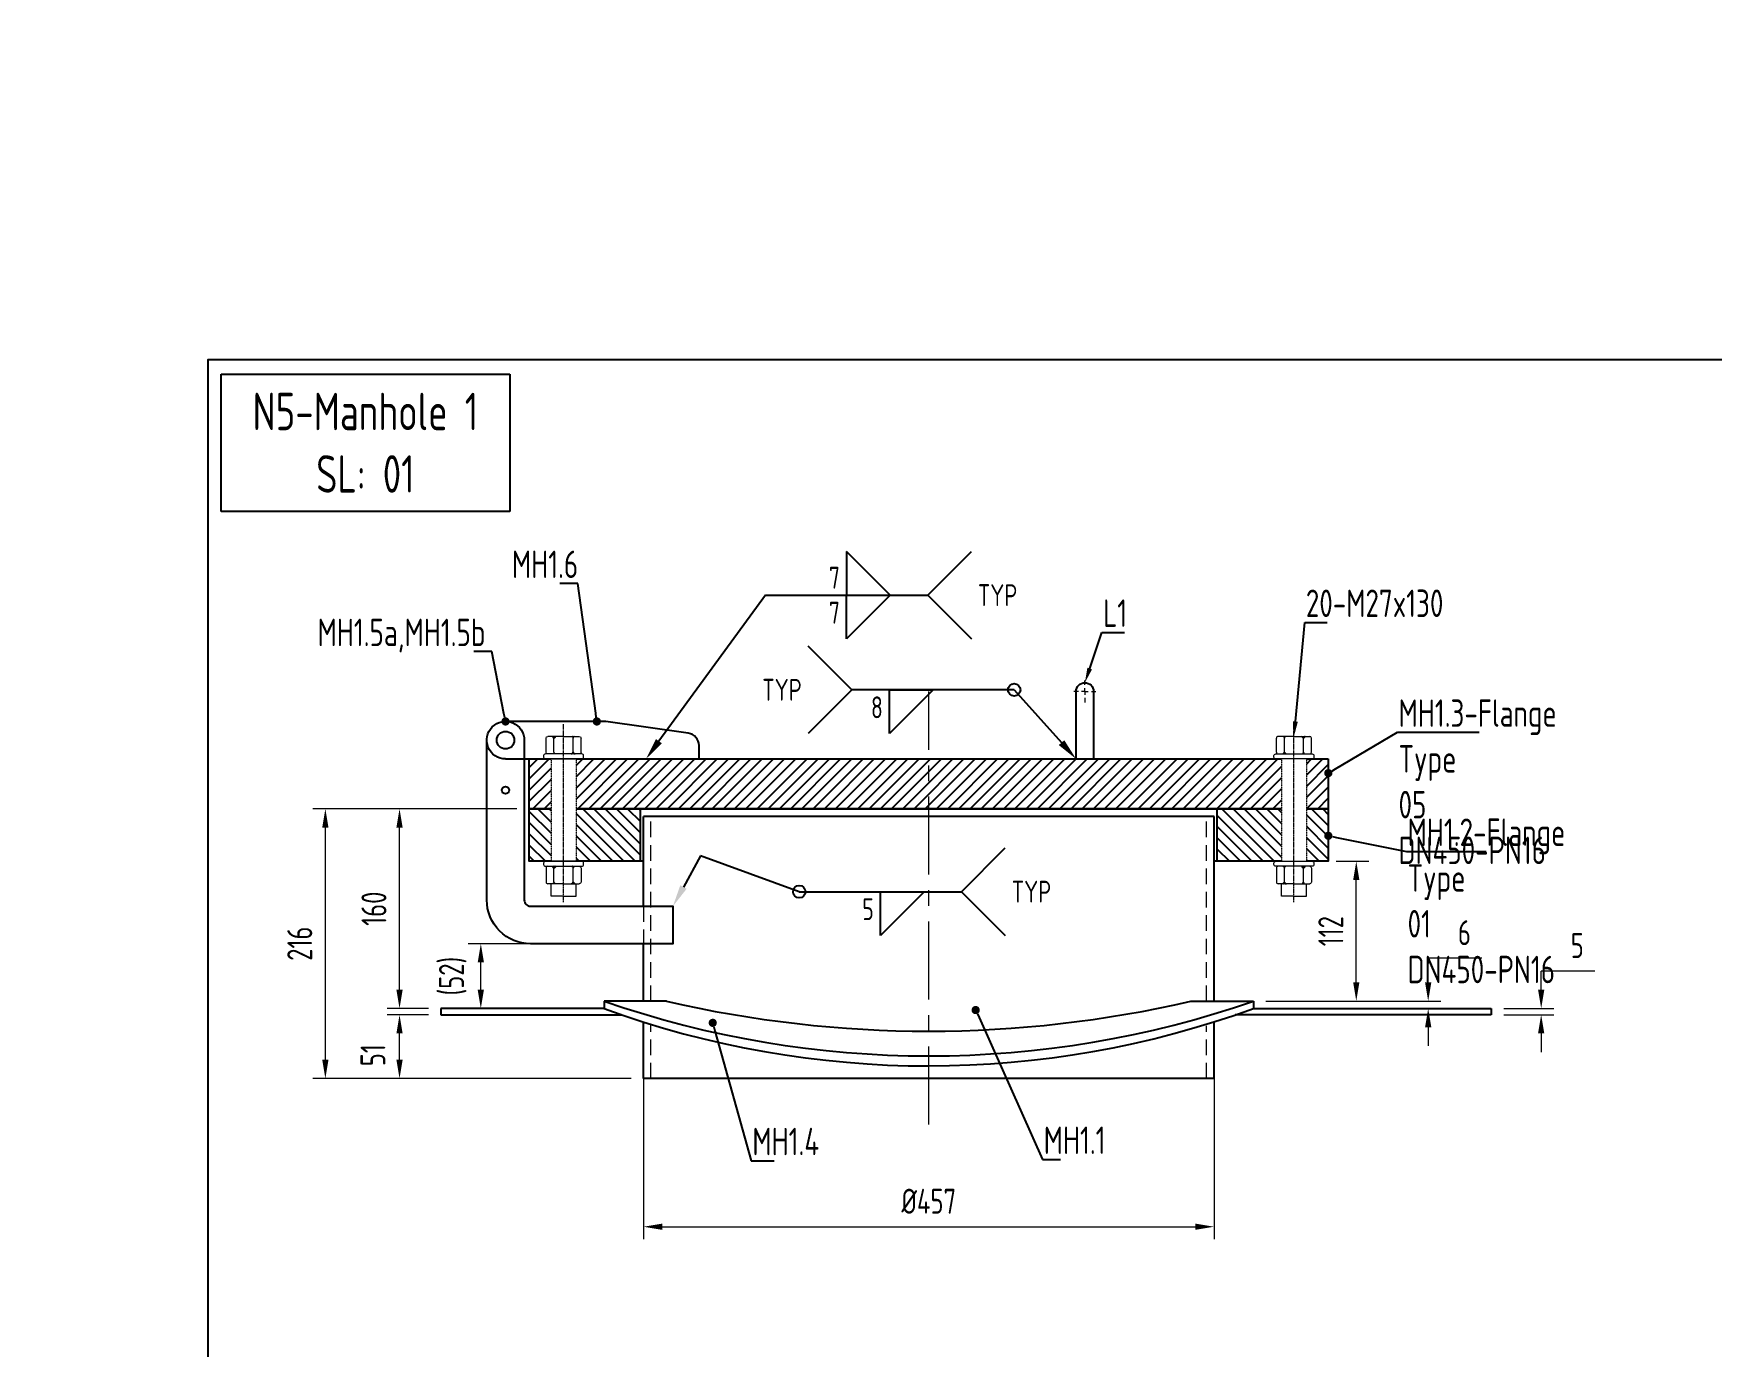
# Model space of a CAD drawing. Header units: millimetres. Extents: x -46397 to 283259, y -8690 to 23983.
# Drawn here: x 173267 to 174611, y -298 to 754 of the extents above; entities that cross this region are included whole.
import ezdxf
from ezdxf import colors
from ezdxf.entities.mleader import LeaderData, LeaderLine
from ezdxf.math import Vec2, Vec3

# ---------------------------------------------------------------- set-up
doc = ezdxf.new("R2010")
doc.units = ezdxf.units.MM
doc.set_wipeout_variables(frame=1)
for name, pattern in [('CENTER', [2, 1.25, -0.25, 0.25, -0.25]), ('CENTER2', [1.125, 0.75, -0.125, 0.125, -0.125]), ('HIDDEN', [0.375, 0.25, -0.125]), ('HIDDEN2', [0.1875, 0.125, -0.0625])]:
    doc.linetypes.add(name, pattern=pattern)
doc.layers.get('Defpoints').update_dxf_attribs({"lineweight": 0})
for name, color, linetype, lineweight in [('12.KICH THUOC', 3, 'Continuous', 9), ('AM_8', 1, 'Continuous', 25), ('BOLTS', 7, 'Continuous', 9), ('Dtext', 255, 'Continuous', 20), ('DUONGCHINH', 7, 'Continuous', 25), ('mDƯỜNG KHUẤT', 251, 'HIDDEN', 5), ('mDƯỜNG TÂM', 8, 'CENTER', 0)]:
    doc.layers.add(name, color=color, linetype=linetype, lineweight=lineweight)
doc.layers.add('DIM', color=8, linetype='Continuous')
doc.styles.add('Chu va so', font='arial.ttf')
doc.styles.add('GHI CHÚ 1', font='isocp_IV25.ttf', dxfattribs={"width": 0.8})
doc.styles.get("Standard").update_dxf_attribs({"font": 'isocp.shx', "width": 0.8})
doc.styles.add('TCVN', font='arial.ttf')
doc.dimstyles.new('1-30SCALE', dxfattribs={"dimtxt": 75, "dimasz": 75, "dimexe": 37.5, "dimexo": 30, "dimgap": 30, "dimtad": 1, "dimtoh": 1, "dimdec": 0, "dimdsep": 46, "dimtxsty": 'GHI CHÚ 1', "dimcen": 0.09, "dimclrd": 256, "dimclre": 256, "dimclrt": 2, "dimadec": 0, "dimazin": 0, "dimtfac": 1, "dimtdec": 0, "dimtofl": 0, "dimtmove": 0, "dimatfit": 3, "dimfxl": 1, "dimlwd": 0, "dimlwe": 0, "dimarcsym": 0})

# ---------------------------------------------------------------- blocks, each defined once
blk = doc.blocks.new('_Dot')
at = {"color": 0, "linetype": 'ByBlock', "lineweight": -2}
blk.add_line((-0.5, 0), (-1, 0), dxfattribs=at)
at = {"color": 0, "linetype": 'ByBlock', "const_width": 0.5}
blk.add_lwpolyline([(-0.25, 0, 1), (0.25, 0, 1)], format="xyb", close=True, dxfattribs=at)
blk = doc.blocks.new('SW_CENTERMARKSYMBOL_15')
at = {"color": 0, "linetype": 'Continuous', "lineweight": 0}
for p, q in [((-0.5, 0), (-0.85, 0)), ((0, 0), (-0.25, 0)), ((0, 0.5), (0, 0.85)), ((0, 0), (0, 0.25)), ((0, 0), (0, -0.25)), ((0, 0), (0.25, 0)), ((0.5, 0), (0.85, 0)), ((0, -0.5), (0, -0.85))]:
    blk.add_line(p, q, dxfattribs=at)
blk = doc.blocks.new('*U90')
at = {"layer": 'BOLTS'}
h = blk.add_hatch(dxfattribs=at)
h.set_pattern_fill('ANSI31', color=8, scale=1.466667, angle=30, style=0)
h.set_pattern_definition([(195, (-4883.10436, -7707.51756), (-0.0474501583, 0.1770864014), [])])
edge = h.paths.add_edge_path()
edge.add_line((-7.6, 98.7), (-7.7, 98.7))
edge.add_ellipse((-9.1, 98.6), major_axis=(-1.01, -1.01), ratio=1, start_angle=141.1342, end_angle=215.0819)
edge.add_line((-8.8, 100), (-8.8, 100))
edge.add_line((-8.8, 100), (-6.4, 100))
edge.add_line((-6.4, 100), (-6.4, 100))
edge.add_ellipse((-6.2, 98.6), major_axis=(-1.01, -1.01), ratio=1, start_angle=232.9978, end_angle=308.8658)
h = blk.add_hatch(dxfattribs=at)
h.set_pattern_fill('ANSI31', color=8, scale=1.466667, angle=30, style=0)
h.set_pattern_definition([(345, (4883.10436, -7707.51756), (0.0474501583, 0.1770864014), [])])
edge = h.paths.add_edge_path()
edge.add_line((7.6, 98.7), (7.7, 98.7))
edge.add_ellipse((9.1, 98.6), major_axis=(1.01, -1.01), ratio=1, start_angle=144.9181, end_angle=218.8658, ccw=False)
edge.add_line((8.8, 100), (8.8, 100))
edge.add_line((8.8, 100), (6.4, 100))
edge.add_line((6.4, 100), (6.4, 100))
edge.add_ellipse((6.2, 98.6), major_axis=(1.01, -1.01), ratio=1, start_angle=51.1342, end_angle=127.0022, ccw=False)
h = blk.add_hatch(dxfattribs=at)
h.set_pattern_fill('ANSI31', color=8, scale=1.466667, angle=30, style=0)
h.set_pattern_definition([(165, (-4883.10436, 7893.51756), (-0.0474501583, -0.1770864014), [])])
edge = h.paths.add_edge_path()
edge.add_line((-7.6, 87.3), (-7.7, 87.3))
edge.add_ellipse((-9.1, 87.4), major_axis=(-1.01, -1.01), ratio=1, start_angle=54.9181, end_angle=128.8658, ccw=False)
edge.add_line((-8.8, 86), (-8.8, 86))
edge.add_line((-8.8, 86), (-6.4, 86))
edge.add_line((-6.4, 86), (-6.4, 86))
edge.add_ellipse((-6.2, 87.4), major_axis=(-1.01, -1.01), ratio=1, start_angle=321.1342, end_angle=397.0022, ccw=False)
h = blk.add_hatch(dxfattribs=at)
h.set_pattern_fill('ANSI31', color=8, scale=1.466667, angle=30, style=0)
h.set_pattern_definition([(15, (4883.10436, 7893.51756), (0.0474501583, -0.1770864014), [])])
edge = h.paths.add_edge_path()
edge.add_line((7.6, 87.3), (7.7, 87.3))
edge.add_ellipse((9.1, 87.4), major_axis=(1.01, -1.01), ratio=1, start_angle=231.1342, end_angle=305.0819)
edge.add_line((8.8, 86), (8.8, 86))
edge.add_line((8.8, 86), (6.4, 86))
edge.add_line((6.4, 86), (6.4, 86))
edge.add_ellipse((6.2, 87.4), major_axis=(1.01, -1.01), ratio=1, start_angle=-37.0022, end_angle=38.8658)
h = blk.add_hatch(dxfattribs=at)
h.set_pattern_fill('ANSI31', color=8, scale=1.466667, angle=30, style=0)
h.set_pattern_definition([(195, (-4883.10436, -7811.51756), (-0.0474501583, 0.1770864014), [])])
edge = h.paths.add_edge_path()
edge.add_line((-7.6, -5.3), (-7.7, -5.3))
edge.add_ellipse((-9.1, -5.4), major_axis=(-1.01, -1.01), ratio=1, start_angle=141.1342, end_angle=215.0819)
edge.add_line((-8.8, -4), (-8.8, -4))
edge.add_line((-8.8, -4), (-6.4, -4))
edge.add_line((-6.4, -4), (-6.4, -4))
edge.add_ellipse((-6.2, -5.4), major_axis=(-1.01, -1.01), ratio=1, start_angle=232.9978, end_angle=308.8658)
h = blk.add_hatch(dxfattribs=at)
h.set_pattern_fill('ANSI31', color=8, scale=1.466667, angle=30, style=0)
h.set_pattern_definition([(345, (4883.10436, -7811.51756), (0.0474501583, 0.1770864014), [])])
edge = h.paths.add_edge_path()
edge.add_line((7.6, -5.3), (7.7, -5.3))
edge.add_ellipse((9.1, -5.4), major_axis=(1.01, -1.01), ratio=1, start_angle=144.9181, end_angle=218.8658, ccw=False)
edge.add_line((8.8, -4), (8.8, -4))
edge.add_line((8.8, -4), (6.4, -4))
edge.add_line((6.4, -4), (6.4, -4))
edge.add_ellipse((6.2, -5.4), major_axis=(1.01, -1.01), ratio=1, start_angle=51.1342, end_angle=127.0022, ccw=False)
h = blk.add_hatch(dxfattribs=at)
h.set_pattern_fill('ANSI31', color=8, scale=1.466667, angle=30, style=0)
h.set_pattern_definition([(165, (-4883.10436, 7789.51756), (-0.0474501583, -0.1770864014), [])])
edge = h.paths.add_edge_path()
edge.add_line((-7.6, -16.7), (-7.7, -16.7))
edge.add_ellipse((-9.1, -16.6), major_axis=(-1.01, -1.01), ratio=1, start_angle=54.9181, end_angle=128.8658, ccw=False)
edge.add_line((-8.8, -18), (-8.8, -18))
edge.add_line((-8.8, -18), (-6.4, -18))
edge.add_line((-6.4, -18), (-6.4, -18))
edge.add_ellipse((-6.2, -16.6), major_axis=(-1.01, -1.01), ratio=1, start_angle=321.1342, end_angle=397.0022, ccw=False)
h = blk.add_hatch(dxfattribs=at)
h.set_pattern_fill('ANSI31', color=8, scale=1.466667, angle=30, style=0)
h.set_pattern_definition([(15, (4883.10436, 7789.51756), (0.0474501583, -0.1770864014), [])])
edge = h.paths.add_edge_path()
edge.add_line((7.6, -16.7), (7.7, -16.7))
edge.add_ellipse((9.1, -16.6), major_axis=(1.01, -1.01), ratio=1, start_angle=231.1342, end_angle=305.0819)
edge.add_line((8.8, -18), (8.8, -18))
edge.add_line((8.8, -18), (6.4, -18))
edge.add_line((6.4, -18), (6.4, -18))
edge.add_ellipse((6.2, -16.6), major_axis=(1.01, -1.01), ratio=1, start_angle=-37.0022, end_angle=38.8658)
at = {"layer": 'BOLTS', "color": 8, "linetype": 'CENTER2'}
blk.add_line((0, 114.6), (0, -27.9), dxfattribs=at)
at = {"layer": 'BOLTS', "color": 8}
for p, q in [((0, 100), (-12.6, 100)), ((-7.7, 98.6), (-7.7, 87.4)), ((0, 100), (12.6, 100)), ((7.7, 98.6), (7.7, 87.4)), ((-14, -5.4), (-14, -16.6)), ((-7.7, -5.4), (-7.7, -16.6)), ((7.7, -5.4), (7.7, -16.6)), ((14, -5.4), (14, -16.6)), ((0, -18), (-12.6, -18)), ((0, -18), (12.6, -18))]:
    blk.add_line(p, q, dxfattribs=at)
at = {"layer": 'BOLTS', "color": 3, "linetype": 'HIDDEN2'}
for p, q in [((-10, 0), (-10, 82)), ((10, 0), (10, 82))]:
    blk.add_line(p, q, dxfattribs=at)
at = {"layer": 'BOLTS', "color": 3}
for points in [[(0, 110), (-9.8, 110, 0.414214), (-10, 109.8), (-10, 100)], [(0, 110), (9.8, 110, -0.414214), (10, 109.8), (10, 100)]]:
    blk.add_lwpolyline(points, format="xyb", dxfattribs=at)
at = {"layer": 'BOLTS', "color": 8}
for points in [[(-12.6, 86, -0.414214), (-14, 87.4), (-14, 98.6, -0.414214), (-12.6, 100)], [(12.6, 86, 0.414214), (14, 87.4), (14, 98.6, 0.414214), (12.6, 100)]]:
    blk.add_lwpolyline(points, format="xyb", dxfattribs=at)
at = {"layer": 'BOLTS', "color": 3}
for points in [[(0, 82), (-14.6, 82, -0.414214), (-16, 83.4), (-16, 84.6, -0.414214), (-14.6, 86), (0, 86), (14.6, 86, -0.414214), (16, 84.6), (16, 83.4, -0.414214), (14.6, 82)], [(0, -4), (-14.6, -4, -0.414214), (-16, -2.6), (-16, -1.4, -0.414214), (-14.6, 0), (0, 0), (14.6, 0, -0.414214), (16, -1.4), (16, -2.6, -0.414214), (14.6, -4)]]:
    blk.add_lwpolyline(points, format="xyb", close=True, dxfattribs=at)
at = {"layer": 'BOLTS', "color": 8}
blk.add_lwpolyline([(-12.6, 86), (0, 86)], dxfattribs=at)
for centre, start, end in [((-9.1, 98.6), 360, 90), ((-9.1, 98.6), 360, 90), ((-6.2, 98.6), 90, 180), ((-6.2, 98.6), 90, 180), ((6.2, 98.6), 360, 90), ((6.2, 98.6), 360, 90), ((9.1, 98.6), 90, 180), ((9.1, 98.6), 90, 180), ((-9.1, 87.4), 270, 0), ((-6.2, 87.4), 180, 270), ((6.2, 87.4), 270, 0), ((9.1, 87.4), 180, 270), ((-12.6, -5.4), 90, 180), ((-9.1, -5.4), 360, 90), ((-9.1, -5.4), 360, 90), ((-6.2, -5.4), 90, 180), ((-6.2, -5.4), 90, 180), ((6.2, -5.4), 360, 90), ((6.2, -5.4), 360, 90), ((9.1, -5.4), 90, 180), ((9.1, -5.4), 90, 180), ((12.6, -5.4), 360, 90), ((-12.6, -16.6), 180, 270), ((-9.1, -16.6), 270, 0), ((-6.2, -16.6), 180, 270), ((6.2, -16.6), 270, 0), ((9.1, -16.6), 180, 270), ((12.6, -16.6), 270, 0)]:
    blk.add_arc(centre, 1.43, start, end, dxfattribs=at)
blk = doc.blocks.new('*D695')
at = {"layer": 'Defpoints', "color": 0, "transparency": 16777216}
for p in [(173500.5, 132.7), (173663.8, 132.7), (173755.3, -83.3)]:
    blk.add_point(p, dxfattribs=at)
at = {"layer": 'DIM', "linetype": 'Continuous', "lineweight": 0, "transparency": 16777216}
for p, q in [((173653.8, 132.7), (173490.5, 132.7)), ((173500.5, -68.3), (173500.5, 117.7)), ((173745.3, -83.3), (173490.5, -83.3))]:
    blk.add_line(p, q, dxfattribs=at)
at = {"layer": 'DIM', "transparency": 16777216}
for points in [[(173498, 117.7), (173503, 117.7), (173500.5, 132.7)], [(173498, -68.3), (173503, -68.3), (173500.5, -83.3)]]:
    blk.add_solid(points, dxfattribs=at)
at = {"layer": 'DIM', "color": 2, "transparency": 16777216, "insert": (173480, 24.7), "char_height": 20, "attachment_point": 5, "rotation": 90, "style": 'GHI CHÚ 1'}
blk.add_mtext('216', dxfattribs=at)
blk = doc.blocks.new('*D696')
at = {"layer": 'Defpoints', "color": 0, "transparency": 16777216}
for p in [(173625, 24.7), (173682, 24.7), (173628.7, -27.2)]:
    blk.add_point(p, dxfattribs=at)
at = {"layer": 'DIM', "linetype": 'Continuous', "lineweight": 0, "transparency": 16777216}
for p, q in [((173672, 24.7), (173615, 24.7)), ((173625, -12.2), (173625, 9.7)), ((173618.7, -27.2), (173615, -27.2))]:
    blk.add_line(p, q, dxfattribs=at)
at = {"layer": 'DIM', "transparency": 16777216}
for points in [[(173622.5, 9.7), (173627.5, 9.7), (173625, 24.7)], [(173622.5, -12.2), (173627.5, -12.2), (173625, -27.2)]]:
    blk.add_solid(points, dxfattribs=at)
at = {"layer": 'DIM', "color": 2, "transparency": 16777216, "insert": (173602.5, -1.3), "char_height": 20, "attachment_point": 5, "rotation": 90, "style": 'GHI CHÚ 1'}
blk.add_mtext('(52)', dxfattribs=at)
blk = doc.blocks.new('*D697')
at = {"layer": 'Defpoints', "color": 0, "transparency": 16777216}
for p in [(173755.3, -68.6), (174212.3, -68.6), (174212.3, -202)]:
    blk.add_point(p, dxfattribs=at)
at = {"layer": 'DIM', "linetype": 'Continuous', "lineweight": 0, "transparency": 16777216}
for p, q in [((173755.3, -78.6), (173755.3, -212)), ((174212.3, -78.6), (174212.3, -212)), ((173770.3, -202), (174197.3, -202))]:
    blk.add_line(p, q, dxfattribs=at)
at = {"layer": 'DIM', "transparency": 16777216}
for points in [[(173770.3, -199.5), (173770.3, -204.5), (173755.3, -202)], [(174197.3, -199.5), (174197.3, -204.5), (174212.3, -202)]]:
    blk.add_solid(points, dxfattribs=at)
at = {"layer": 'DIM', "color": 2, "transparency": 16777216, "insert": (173983.8, -181.6), "char_height": 20, "attachment_point": 5, "style": 'GHI CHÚ 1'}
blk.add_mtext('Ø457', dxfattribs=at)
blk = doc.blocks.new('*D698')
at = {"layer": 'Defpoints', "color": 0, "transparency": 16777216}
for p in [(173559.9, 132.7), (173663.8, 132.7), (173593, -27.2)]:
    blk.add_point(p, dxfattribs=at)
at = {"layer": 'DIM', "linetype": 'Continuous', "lineweight": 0, "transparency": 16777216}
for p, q in [((173653.8, 132.7), (173549.9, 132.7)), ((173559.9, -12.2), (173559.9, 117.7)), ((173583, -27.2), (173549.9, -27.2))]:
    blk.add_line(p, q, dxfattribs=at)
at = {"layer": 'DIM', "transparency": 16777216}
for points in [[(173557.4, 117.7), (173562.4, 117.7), (173559.9, 132.7)], [(173557.4, -12.2), (173562.4, -12.2), (173559.9, -27.2)]]:
    blk.add_solid(points, dxfattribs=at)
at = {"layer": 'DIM', "color": 2, "transparency": 16777216, "insert": (173539.4, 52.7), "char_height": 20, "attachment_point": 5, "rotation": 90, "style": 'GHI CHÚ 1'}
blk.add_mtext('160', dxfattribs=at)
blk = doc.blocks.new('S2292')
at = {"color": 2, "linetype": 'Continuous'}
for p, q in [((145446.1, -132547.1), (145411.1, -132512.1)), ((145411.1, -132512.1), (145411.1, -132547.1)), ((145476.1, -132547.1), (145511.1, -132512.1)), ((145346.1, -132547.1), (145260.8, -132664.1)), ((145346.1, -132547.1), (145476.1, -132547.1)), ((145411.1, -132547.1), (145446.1, -132547.1)), ((145411.1, -132547.1), (145446.1, -132547.1)), ((145446.1, -132547.1), (145411.1, -132582.1)), ((145411.1, -132582.1), (145411.1, -132547.1)), ((145476.1, -132547.1), (145511.1, -132582.1))]:
    blk.add_line(p, q, dxfattribs=at)
blk.add_trace([(145258.5, -132662.4), (145263.2, -132665.8), (145250.5, -132678.3)], dxfattribs=at)
at = {"color": 2, "linetype": 'Continuous', "char_height": 17.5}
for s, insert, attachment_point in [('7', (145405.8, -132541.9), 9), ('TYP', (145516.3, -132547.1), 4), ('7', (145405.8, -132552.4), 3)]:
    blk.add_mtext(s, dxfattribs=dict(at, insert=insert, attachment_point=attachment_point))
blk = doc.blocks.new('S2293')
at = {"color": 2, "linetype": 'Continuous'}
for p, q in [((145500.4, -132784.6), (145535.4, -132749.6)), ((145291.4, -132755.8), (145277.6, -132780.9)), ((145370.4, -132784.6), (145291.4, -132755.8)), ((145370.4, -132784.6), (145500.4, -132784.6)), ((145435.4, -132784.6), (145470.4, -132784.6)), ((145470.4, -132784.6), (145435.4, -132819.6)), ((145435.4, -132819.6), (145435.4, -132784.6)), ((145500.4, -132784.6), (145535.4, -132819.6))]:
    blk.add_line(p, q, dxfattribs=at)
blk.add_circle((145370.4, -132784.6), 4.99, dxfattribs=at)
blk.add_trace([(145275.1, -132779.5), (145280.2, -132782.3), (145269.2, -132796.3)], dxfattribs=at)
at = {"color": 2, "linetype": 'Continuous', "char_height": 17.5}
for s, insert, attachment_point in [('TYP', (145540.6, -132784.6), 4), ('5', (145430.1, -132789.9), 3)]:
    blk.add_mtext(s, dxfattribs=dict(at, insert=insert, attachment_point=attachment_point))
blk = doc.blocks.new('S2294')
at = {"color": 2, "linetype": 'Continuous'}
for p, q in [((145415.4, -132622.9, 0.1), (145380.4, -132587.9, 0.1)), ((145415.4, -132622.9, 0.1), (145380.4, -132657.9, 0.1)), ((145545.4, -132622.9, 0.1), (145415.4, -132622.9, 0.1)), ((145445.4, -132622.9, 0.1), (145480.4, -132622.9, 0.1)), ((145480.4, -132622.9, 0.1), (145445.4, -132657.9, 0.1)), ((145445.4, -132657.9, 0.1), (145445.4, -132622.9, 0.1)), ((145545.4, -132622.9, 0.1), (145583.3, -132665.2, 0.1))]:
    blk.add_line(p, q, dxfattribs=at)
blk.add_circle((145545.4, -132622.9, 0.1), 4.99, dxfattribs=at)
blk.add_trace([(145581.1, -132667.2, 0.1), (145585.5, -132663.3, 0.1), (145595, -132678.3, 0.1)], dxfattribs=at)
at = {"color": 2, "linetype": 'Continuous', "char_height": 17.5}
for s, insert, attachment_point in [('TYP', (145375.2, -132622.9, 0.1), 6), ('8', (145440.2, -132628.2, 0.1), 3)]:
    blk.add_mtext(s, dxfattribs=dict(at, insert=insert, attachment_point=attachment_point))
blk = doc.blocks.new('*D699')
at = {"layer": 'Defpoints', "color": 0, "transparency": 16777216}
for p in [(174300.2, 90.7, -1.3), (174326.2, 90.7), (174243.8, -21.3, -1.3)]:
    blk.add_point(p, dxfattribs=at)
at = {"layer": 'DIM', "linetype": 'Continuous', "lineweight": 0, "transparency": 16777216}
for p, q in [((174310.2, 90.7), (174336.2, 90.7)), ((174326.2, -6.3), (174326.2, 75.7)), ((174253.8, -21.3), (174336.2, -21.3))]:
    blk.add_line(p, q, dxfattribs=at)
at = {"layer": 'DIM', "transparency": 16777216}
for points in [[(174323.7, 75.7), (174328.7, 75.7), (174326.2, 90.7)], [(174323.7, -6.3), (174328.7, -6.3), (174326.2, -21.3)]]:
    blk.add_solid(points, dxfattribs=at)
at = {"layer": 'DIM', "color": 2, "transparency": 16777216, "insert": (174305.8, 34.7), "char_height": 20, "attachment_point": 5, "rotation": 90, "style": 'GHI CHÚ 1'}
blk.add_mtext('112', dxfattribs=at)
blk = doc.blocks.new('*D700')
at = {"layer": 'Defpoints', "color": 0, "transparency": 16777216}
for p in [(174243.8, -21.3, -1.3), (174243.8, -27.2, -1.3), (174383.8, -27.2)]:
    blk.add_point(p, dxfattribs=at)
at = {"layer": 'DIM', "linetype": 'Continuous', "lineweight": 0, "transparency": 16777216}
for p, q in [((174426.7, 13), (174383.8, 13)), ((174383.8, 13), (174383.8, 8.7)), ((174383.8, -6.3), (174383.8, 8.7)), ((174253.8, -21.3), (174393.8, -21.3)), ((174253.8, -27.2), (174393.8, -27.2)), ((174383.8, -42.2), (174383.8, -57.2))]:
    blk.add_line(p, q, dxfattribs=at)
at = {"layer": 'DIM', "transparency": 16777216}
for points in [[(174381.3, -6.3), (174386.3, -6.3), (174383.8, -21.3)], [(174381.3, -42.2), (174386.3, -42.2), (174383.8, -27.2)]]:
    blk.add_solid(points, dxfattribs=at)
at = {"layer": 'DIM', "color": 2, "transparency": 16777216, "insert": (174412.8, 33.5), "char_height": 20, "attachment_point": 5, "style": 'GHI CHÚ 1'}
blk.add_mtext('6', dxfattribs=at)
blk = doc.blocks.new('*D701')
at = {"layer": 'Defpoints', "color": 0, "transparency": 16777216}
for p in [(174434.3, -27.2, -1.3), (174434.3, -32.2, -1.3), (174474.3, -27.2)]:
    blk.add_point(p, dxfattribs=at)
at = {"layer": 'DIM', "linetype": 'Continuous', "lineweight": 0, "transparency": 16777216}
for p, q in [((174474.3, -12.2), (174474.3, 2.8)), ((174517.2, 2.8), (174474.3, 2.8)), ((174444.3, -27.2), (174484.3, -27.2)), ((174444.3, -32.2), (174484.3, -32.2)), ((174474.3, -47.2), (174474.3, -62.2))]:
    blk.add_line(p, q, dxfattribs=at)
at = {"layer": 'DIM', "transparency": 16777216}
for points in [[(174471.8, -12.2), (174476.8, -12.2), (174474.3, -27.2)], [(174471.8, -47.2), (174476.8, -47.2), (174474.3, -32.2)]]:
    blk.add_solid(points, dxfattribs=at)
at = {"layer": 'DIM', "color": 2, "transparency": 16777216, "insert": (174503.2, 23.2), "char_height": 20, "attachment_point": 5, "style": 'GHI CHÚ 1'}
blk.add_mtext('5', dxfattribs=at)
blk = doc.blocks.new('*D752')
at = {"layer": 'Defpoints', "color": 0, "transparency": 16777216}
for p in [(173559.9, -32.2), (173593, -32.2), (173755.3, -83.3)]:
    blk.add_point(p, dxfattribs=at)
at = {"layer": 'DIM', "linetype": 'Continuous', "lineweight": 0, "transparency": 16777216}
for p, q in [((173583, -32.2), (173549.9, -32.2)), ((173559.9, -68.3), (173559.9, -47.2)), ((173745.3, -83.3), (173549.9, -83.3))]:
    blk.add_line(p, q, dxfattribs=at)
at = {"layer": 'DIM', "transparency": 16777216}
for points in [[(173557.4, -47.2), (173562.4, -47.2), (173559.9, -32.2)], [(173557.4, -68.3), (173562.4, -68.3), (173559.9, -83.3)]]:
    blk.add_solid(points, dxfattribs=at)
at = {"layer": 'DIM', "color": 2, "transparency": 16777216, "insert": (173538.6, -64.6), "char_height": 20, "attachment_point": 5, "rotation": 90, "style": 'GHI CHÚ 1'}
blk.add_mtext('51', dxfattribs=at)
blk = doc.blocks.new('*U1842')
at = {"lineweight": 25}
for points in [[(0, 0), (3838.6, 0), (3838.6, 2514.5), (0, 2514.5)], [(0, 0), (2902.4, 0), (2902.4, 2514.5), (0, 2514.5)]]:
    blk.add_lwpolyline(points, close=True, dxfattribs=at)
at = {"layer": 'Dtext', "ltscale": 0.1}
for tag, p, height, style in [('FOR_APPROVAL3', (3094.3, 943.3, -0.2), 20.1, 'TCVN'), ('REV_3', (2927.1, 944.5), 16.7, 'TCVN'), ('REV_2', (2927.1, 882), 16.7, 'TCVN'), ('FOR_APPROVAL2', (3094.3, 880.9, -0.2), 20.1, 'TCVN'), ('REV_1', (2927.1, 819.6), 16.7, 'TCVN'), ('FOR_APPROVAL1', (3094.3, 818.4, -0.1), 20.1, 'TCVN'), ('REV_0', (2927.1, 757.2), 16.7, 'TCVN'), ('NGUOI_VE', (3272.4, 756.3, -0.1), 20.1, 'TCVN'), ('NGUOI_KIEM_2', (3449.7, 756.3, -0.2), 20.1, 'TCVN'), ('NGUOI_DUYET', (3663.9, 756.3, -0.2), 20.1, 'TCVN'), ('1.1_A4', (3674.6, 38.1, -0.2), 20.1, 'Chu va so'), ('A4_A4', (3741.4, 38.1, -0.2), 20.1, 'Chu va so'), ('REV.', (3796.4, 38.1, -0.2), 20.1, 'Chu va so')]:
    blk.add_attdef(tag, p, '', height=height, dxfattribs=dict(at, style=style))
for tag, p, height, style, width in [('NGAY_REV03', (2969.5, 943.3, -0.2), 17.4, 'TCVN', 0.95), ('NGAY_REV02', (2969.5, 880.9, -0.2), 17.4, 'TCVN', 0.95), ('NGAY_REV01', (2969.5, 818.4, -0.2), 17.4, 'TCVN', 0.95), ('NGAY_REV0', (2969.5, 756, -0.2), 17.4, 'TCVN', 0.95), ('DWD.NO', (2967.9, 16.3, -0.2), 26.7, 'Chu va so', 0.85)]:
    blk.add_attdef(tag, p, '', height=height, dxfattribs=dict(at, style=style, width=width))
at = {"layer": 'Dtext', "lineweight": 25, "ltscale": 0.1, "style": 'Chu va so'}
for tag, p, height in [('PROJECT_CODE', (3161.3, 314.3), 40.1), ('TITLE1', (2987.5, 239.7, -0.2), 26.7), ('TITLE2', (2987.5, 176.8, -0.2), 26.7), ('TITLE3', (2987.5, 114.4, -0.2), 26.7)]:
    blk.add_attdef(tag, p, '', height=height, dxfattribs=at)

msp = doc.modelspace()

# ---------------------------------------------------------------- hatches: boundary and pattern name
at = {"layer": 'AM_8'}
h = msp.add_hatch(dxfattribs=at)
h.set_pattern_fill('ANSI31', color=256, scale=2, style=0)
h.set_pattern_definition([(45, (12113.893, 0), (-4.49012806, 4.49012806), [])])
h.paths.add_polyline_path([(173681.29, 172.67), (173663.79, 172.67), (173663.79, 132.67), (173681.29, 132.67)])
h.paths.add_polyline_path([(173983.79, 172.67), (173701.29, 172.67), (173701.29, 132.67), (173983.79, 132.67)])
h.paths.add_polyline_path([(174266.29, 172.67), (174261.73, 172.67), (173983.79, 172.67), (173983.79, 132.67), (174266.29, 132.67)])
h.paths.add_polyline_path([(174303.79, 159.62, -0.2653279), (174302.37, 160.43, -0.5806179), (174303.79, 162.92), (174303.79, 172.67), (174286.29, 172.67), (174286.29, 132.67), (174303.79, 132.67)])
h = msp.add_hatch(dxfattribs=at)
h.set_pattern_fill('ANSI31', color=256, scale=2, angle=90, style=0)
h.set_pattern_definition([(135, (12113.893, 0), (-4.49012806, -4.49012806), [])])
h.paths.add_polyline_path([(174303.79, 132.67), (174286.29, 132.67), (174286.29, 90.67), (174290.86, 90.67), (174303.79, 90.67), (174303.79, 109.46, -0.4734235), (174302.18, 111.44, -0.357383), (174303.79, 112.76)])
h.paths.add_polyline_path([(174266.29, 132.67), (174214.79, 132.67), (174214.79, 90.67), (174266.29, 90.67)])
h.paths.add_polyline_path([(173752.79, 132.67), (173701.29, 132.67), (173701.29, 90.67), (173705.86, 90.67), (173752.79, 90.67)])
h.paths.add_polyline_path([(173681.29, 132.67), (173663.79, 132.67), (173663.79, 90.67), (173681.29, 90.67)])

# ---------------------------------------------------------------- linework, layer by layer
for p, q in [((173663.79, 132.67, 0.08), (173722.29, 132.67, 0.08)), ((173698.66, 132.67, 0.08), (173698.66, 132.67, 0.08)), ((173698.66, 132.67, 0.08), (173698.66, 132.67, 0.08)), ((173707.29, 132.67, 0.08), (173707.29, 132.67, 0.08)), ((174245.29, 132.67, 0.08), (174303.79, 132.67, 0.08)), ((174260.29, 132.67, 0.08), (174260.29, 132.67, 0.08))]:
    msp.add_line(p, q)
at = {"color": 7, "elevation": 0.08}
msp.add_lwpolyline([(173722.29, 132.67), (174245.29, 132.67)], dxfattribs=at)
at = {"layer": 'DUONGCHINH'}
for p, q in [((174303.79, 132.67, 0.08), (173663.79, 132.67, 0.08)), ((173752.79, 90.67, 0.08), (173752.79, 132.67, 0.08)), ((173755.29, 54.67, 0.08), (173755.29, 126.67, 0.08)), ((174212.29, 126.67, 0.08), (173755.29, 126.67, 0.08)), ((174212.29, -21.33, 0.08), (174212.29, 126.67, 0.08)), ((174214.79, 90.67, 0.08), (174214.79, 132.67, 0.08)), ((173755.29, -21.33, 0.08), (173755.29, 24.67, 0.08)), ((173773.79, -21.33, 0.08), (173723.79, -21.33, 0.08)), ((173723.79, -21.33, 0.08), (173723.79, -27.35, 0.08)), ((174193.79, -21.33, 0.08), (174243.79, -21.33, 0.08)), ((174243.79, -21.33, 0.08), (174243.79, -27.2, 0.08)), ((173723.79, -27.35, 0.08), (173593.01, -27.2, 0.08)), ((173593.01, -27.2, 0.08), (173593.01, -32.2, 0.08)), ((173593.01, -32.2, 0.08), (173738.32, -32.34, 0.08)), ((173755.29, -83.32, 0.08), (173755.29, -37.93, 0.08)), ((174212.29, -83.32, 0.08), (174212.29, -37.93, 0.08)), ((174434.28, -32.2, 0.08), (174229.26, -32.34, 0.08)), ((174243.79, -27.2, 0.08), (174434.28, -27.2, 0.08)), ((174434.28, -27.2, 0.08), (174434.28, -32.2, 0.08)), ((173983.79, -83.32, 0.08), (173755.29, -83.32, 0.08)), ((174212.29, -83.32, 0.08), (173983.79, -83.32, 0.08))]:
    msp.add_line(p, q, dxfattribs=at)
at = {"layer": 'DUONGCHINH', "elevation": 0.08}
for points in [[(174101.81, 172.67), (174101.81, 226.67, -1), (174115.81, 226.67), (174115.81, 172.67)], [(173644.79, 172.67, -2.4142136), (173659.79, 187.67), (173659.79, 59.67, 0.4142136), (173664.79, 54.67), (173778.87, 54.67), (173778.87, 24.67), (173664.79, 24.67, -0.4142136), (173629.79, 59.67), (173629.79, 187.67, -1)], [(173644.79, 172.67), (173799.79, 172.67), (173799.79, 183.33, 0.3732378), (173791.21, 193.23), (173725.15, 202.67), (173644.79, 202.67, 1)]]:
    msp.add_lwpolyline(points, format="xyb", dxfattribs=at)
for points in [[(173755.29, 90.67), (173663.79, 90.67), (173663.79, 172.67)], [(173663.79, 172.67), (174303.79, 172.67)], [(174303.79, 172.67), (174303.79, 90.67), (174212.29, 90.67)]]:
    msp.add_lwpolyline(points, dxfattribs=at)
at = {"layer": 'DUONGCHINH'}
for centre, radius in [((173644.79, 187.67, 0.08), 7), ((173644.79, 147.67, 0.08), 3)]:
    msp.add_circle(centre, radius, dxfattribs=at)
for centre, radius, start, end in [((173983.79, 727.65, 0.08), 792.83, 250.85627, 289.14373), ((173983.79, 883.7, 0.08), 929.07, 256.93647, 283.06353), ((173983.59, 686.16, 0.08), 759.34, 249.99309, 290.03964)]:
    msp.add_arc(centre, radius, start, end, dxfattribs=at)
at = {"layer": 'mDƯỜNG KHUẤT', "color": 253, "ltscale": 50}
for p, q in [((173761.29, -21.33, 0.08), (173761.29, 126.67, 0.08)), ((174206.29, -21.33, 0.08), (174206.29, 126.67, 0.08)), ((173755.29, 54.67, 0.08), (173755.29, 24.67, 0.08)), ((173761.29, -83.32, 0.08), (173761.29, -39.79, 0.08)), ((174206.29, -83.32, 0.08), (174206.29, -41.01, 0.08))]:
    msp.add_line(p, q, dxfattribs=at)
at = {"layer": 'mDƯỜNG TÂM', "color": 8, "ltscale": 50}
msp.add_line((173983.79, -120.03, 0.08), (173983.79, 226.65, 0.08), dxfattribs=at)

# ---------------------------------------------------------------- block references
at = {"color": 6}
for name, p in [('S2292', (28506.82, 132850.94, 0.08)), ('S2294', (28506.82, 132850.94, 0.08)), ('S2293', (28509.65, 132850.94, 0.08))]:
    msp.add_blockref(name, p, dxfattribs=at)
at = {"layer": 'mDƯỜNG TÂM', "xscale": 10.40000000000146, "yscale": 10.40000000000146, "zscale": 10.40000000000146}
msp.add_blockref('SW_CENTERMARKSYMBOL_15', (174108.81, 226.67, 1.4), dxfattribs=at)

# ---------------------------------------------------------------- texts
at = {"insert": (173431.96, 465.91, -0.1), "char_height": 30, "attachment_point": 1, "style": 'GHI CHÚ 1', "bg_fill": 16, "box_fill_scale": 1.5, "bg_fill_color": 256, "bg_fill_transparency": 0}
msp.add_mtext_dynamic_manual_height_columns('\\pxqc;N5-Manhole 1 \\PSL: 01', width=201.229, gutter_width=1.5, heights=[0], dxfattribs=at)

# ---------------------------------------------------------------- dimensions: what is measured, and where the dimension line sits
at = {"layer": 'DIM'}
dim = msp.add_linear_dim(base=(173559.87, 132.67, 0.08), p1=(173593.01, -27.2, 0.08), p2=(173663.79, 132.67, 0.08), angle=90, dimstyle='1-30SCALE', override={"dimtxt": 20, "dimasz": 15, "dimexe": 10, "dimexo": 10, "dimgap": 10, "dimtmove": 1}, dxfattribs=at)
dim.commit()
dim.dimension.update_dxf_attribs({"geometry": '*D698', "text_midpoint": (173539.44, 52.73, 0.08)})
for base, p1, p2, picture, middle in [((174383.8, -27.2, 1.4), (174243.79, -21.33, 0.08), (174243.79, -27.2, 0.08), '*D700', (174411.4, 13.03, 1.4)), ((174474.27, -27.2, 1.4), (174434.28, -32.2, 0.08), (174434.28, -27.2, 0.08), '*D701', (174498.52, -17.09, 1.4)), ((173559.87, -32.2, 0.08), (173755.29, -83.32, 0.08), (173593.01, -32.2, 0.08), '*D752', (173559.04, -64.61, 0.08))]:
    dim = msp.add_linear_dim(base=base, p1=p1, p2=p2, angle=90, dimstyle='1-30SCALE', override={"dimtxt": 20, "dimasz": 15, "dimexe": 10, "dimexo": 10, "dimgap": 10, "dimtmove": 1}, dxfattribs=at)
    dim.commit()
    dim.dimension.update_dxf_attribs({"geometry": picture, "text_midpoint": middle, "dimtype": 160})
dim = msp.add_linear_dim(base=(173625.03, 24.67, 0.08), p1=(173628.74, -27.24, 0.08), p2=(173682.05, 24.67, 0.08), angle=90, text='(<>)', dimstyle='1-30SCALE', override={"dimtxt": 20, "dimasz": 15, "dimexe": 10, "dimexo": 10, "dimgap": 10, "dimtmove": 1}, dxfattribs=at)
dim.commit()
dim.dimension.update_dxf_attribs({"geometry": '*D696', "text_midpoint": (173625.03, -1.29, 0.08), "dimtype": 160})
dim = msp.add_linear_dim(base=(174212.29, -201.98, 0.08), p1=(173755.29, -68.55, 0.08), p2=(174212.29, -68.55, 0.08), text='Ø<>', dimstyle='1-30SCALE', override={"dimtxt": 20, "dimasz": 15, "dimexe": 10, "dimexo": 10, "dimgap": 10, "dimtmove": 1}, dxfattribs=at)
dim.commit()
dim.dimension.update_dxf_attribs({"geometry": '*D697', "text_midpoint": (173983.79, -181.56, 0.08)})

# ---------------------------------------------------------------- leaders
at = {"color": 3, "ltscale": 5}
ml = msp.add_multileader_mtext('Standard', dxfattribs=at)
ml.set_content('{\\fArial|b0|i0|c0|p34;Khoan lỗ %%C10 cho cùm ống DN200 (theo thực tế)}', color=3)
ml.set_leader_properties(lineweight=9)
ml.set_arrow_properties(name='DOT')
ml.build(insert=Vec2(0, 0))
ml.multileader.update_dxf_attribs({"has_dogleg": 0, "text_left_attachment_type": 5, "text_right_attachment_type": 6, "dogleg_length": 0.1, "arrow_head_size": 17.4, "scale": 300})
ctx = ml.context
ctx.base_point, ctx.scale, ctx.char_height, ctx.arrow_head_size, ctx.landing_gap_size, ctx.plane_origin = Vec3(148509.96, 665.28), 300, 24, 17.4, 18, Vec3(149312.43, -378.76)
ctx.left_attachment, ctx.right_attachment = 5, 6
notes = []
notes.append((ctx, [(0, (1, 1, 0), (148878.33, 716.29), (-1, 0), 30, [(0, [(149054.42, 441.35)], 0, [])])]))
ctx.mtext.insert, ctx.mtext.width, ctx.mtext.flow_direction = Vec3(148527.96, 747.35), 309.9931, 5
ml = msp.add_multileader_mtext('Standard', dxfattribs=at)
ml.set_content('{\\fArial|b0|i0|c0|p34;Khoan lỗ %%C10 cho cùm ống DN100 (theo thực tế)}', color=3)
ml.set_leader_properties(lineweight=9)
ml.set_arrow_properties(name='DOT')
ml.build(insert=Vec2(0, 0))
ml.multileader.update_dxf_attribs({"has_dogleg": 0, "text_left_attachment_type": 5, "text_right_attachment_type": 6, "dogleg_length": 0.1, "arrow_head_size": 17.4, "scale": 300})
ctx = ml.context
ctx.base_point, ctx.scale, ctx.char_height, ctx.arrow_head_size, ctx.landing_gap_size, ctx.plane_origin = Vec3(149602.55, 578.05), 300, 24, 17.4, 18, Vec3(149253.66, -389.59)
ctx.left_attachment, ctx.right_attachment = 5, 6
notes.append((ctx, [(0, (1, 1, 0), (149572.55, 578.05), (1, 0), 30, [(0, [(149511.66, 430.53)], 0, [])])]))
ctx.mtext.insert, ctx.mtext.width, ctx.mtext.flow_direction = Vec3(149620.55, 660.13), 306.4046, 5
at = {"layer": '12.KICH THUOC'}
ml = msp.add_multileader_mtext('Standard', dxfattribs=at)
ml.set_content('MH1.6', color=256)
ml.set_leader_properties(color=3)
ml.set_arrow_properties(name='DOT')
ml.build(insert=Vec2(0, 0))
ml.multileader.update_dxf_attribs({"text_left_attachment_type": 6, "text_right_attachment_type": 6, "dogleg_length": 2, "arrow_head_size": 6.59, "scale": 0.2})
ctx = ml.context
ctx.base_point, ctx.scale, ctx.char_height, ctx.arrow_head_size, ctx.landing_gap_size, ctx.plane_origin = Vec3(173649.48, 313.16, 1.4), 0.2, 21.981, 6.59, 0.44, Vec3(175242.61, 665.96, 1.4)
ctx.left_attachment, ctx.right_attachment = 6, 6
notes.append((ctx, [(1, (1, 1, 0), (173702.67, 313.16, 1.4), (-1, 0), 0.44, [(1, [(173717.93, 202.67, 1.4)], 0, [])])]))
ctx.mtext.insert, ctx.mtext.width, ctx.mtext.line_spacing_style, ctx.mtext.flow_direction = Vec3(173649.92, 339.54, 1.4), 67.0798, 2, 5
ml = msp.add_multileader_mtext('Standard', dxfattribs=at)
ml.set_content('{\\Fisocp|c0;\\C1;L1}', color=256)
ml.set_leader_properties(color=3)
ml.build(insert=Vec2(0, 0))
ml.multileader.update_dxf_attribs({"text_left_attachment_type": 6, "text_right_attachment_type": 6, "dogleg_length": 2.2, "arrow_head_size": 12, "scale": 0.2})
ctx = ml.context
ctx.base_point, ctx.scale, ctx.char_height, ctx.arrow_head_size, ctx.landing_gap_size, ctx.plane_origin = Vec3(174122.96, 274.04, 1.4), 0.2, 21.9814, 12, 0.44, Vec3(176089.05, 897.78, 1.4)
ctx.left_attachment, ctx.right_attachment = 6, 6
notes.append((ctx, [(0, (1, 1, 0), (174122.53, 274.04, 1.4), (1, 0), 0.44, [(1, [(174108.81, 233.67, 1.4)], 0, [])])]))
ctx.mtext.insert, ctx.mtext.width, ctx.mtext.line_spacing_style, ctx.mtext.flow_direction = Vec3(174123.4, 300.41, 1.4), 84.7271, 2, 5
ml = msp.add_multileader_mtext('Standard', dxfattribs=at)
ml.set_content('{\\Fisocp|c0;\\C1;20-M27x130}', color=256)
ml.set_leader_properties(color=3)
ml.build(insert=Vec2(0, 0))
ml.multileader.update_dxf_attribs({"text_left_attachment_type": 6, "text_right_attachment_type": 6, "dogleg_length": 2.2, "arrow_head_size": 12, "scale": 0.2})
ctx = ml.context
ctx.base_point, ctx.scale, ctx.char_height, ctx.arrow_head_size, ctx.landing_gap_size, ctx.plane_origin = Vec3(174285.36, 281.9, 0.08), 0.2, 21.9814, 12, 0.44, Vec3(176355.71, 905.06, 0.08)
ctx.left_attachment, ctx.right_attachment = 6, 6
notes.append((ctx, [(0, (1, 1, 0), (174284.92, 281.9, 0.08), (1, 0), 0.44, [(1, [(174276.29, 190.67, 0.08)], 0, [])])]))
ctx.mtext.insert, ctx.mtext.width, ctx.mtext.line_spacing_style, ctx.mtext.flow_direction = Vec3(174285.79, 308.28, 0.08), 84.7271, 2, 5
ml = msp.add_multileader_mtext('Standard', dxfattribs=at)
ml.set_content('MH1.5a,MH1.5b', color=256)
ml.set_leader_properties(color=3)
ml.set_arrow_properties(name='DOT')
ml.build(insert=Vec2(0, 0))
ml.multileader.update_dxf_attribs({"text_left_attachment_type": 6, "text_right_attachment_type": 6, "dogleg_length": 2, "arrow_head_size": 6.59, "scale": 0.2})
ctx = ml.context
ctx.base_point, ctx.scale, ctx.char_height, ctx.arrow_head_size, ctx.landing_gap_size, ctx.plane_origin = Vec3(173493.79, 258.6, 1.4), 0.2, 21.9814, 6.59, 0.44, Vec3(175166.78, 638.88, 1.4)
ctx.left_attachment, ctx.right_attachment = 6, 6
notes.append((ctx, [(1, (1, 1, 0), (173633.79, 258.6, 1.4), (-1, 0), 0.44, [(1, [(173644.79, 202.67, 1.4)], 0, [])])]))
ctx.mtext.insert, ctx.mtext.width, ctx.mtext.line_spacing_style, ctx.mtext.flow_direction = Vec3(173494.23, 284.98, 1.4), 67.0798, 2, 5
ml = msp.add_multileader_mtext('Standard', dxfattribs=at)
ml.set_content('{\\Fisocp|c0;MH1.3-Flange Type 05 DN450-PN16}', color=256)
ml.set_leader_properties(color=3)
ml.set_arrow_properties(name='DOT')
ml.build(insert=Vec2(0, 0))
ml.multileader.update_dxf_attribs({"text_left_attachment_type": 6, "text_right_attachment_type": 6, "dogleg_length": 2.2, "arrow_head_size": 6.59, "scale": 0.2})
ctx = ml.context
ctx.base_point, ctx.scale, ctx.char_height, ctx.arrow_head_size, ctx.landing_gap_size, ctx.plane_origin = Vec3(174359.6, 193.96, 1.4), 0.2, 21.9814, 6.59, 0.44, Vec3(176497.64, 742.55, 1.4)
ctx.left_attachment, ctx.right_attachment = 6, 6
notes.append((ctx, [(0, (1, 1, 0), (174359.16, 193.96, 1.4), (1, 0), 0.44, [(1, [(174303.79, 161.27, 1.4)], 0, [])])]))
ctx.mtext.insert, ctx.mtext.width, ctx.mtext.defined_height, ctx.mtext.line_spacing_style, ctx.mtext.flow_direction = Vec3(174360.04, 220.34, 1.4), 319.8013, 35.12, 2, 5
ml = msp.add_multileader_mtext('Standard', dxfattribs=at)
ml.set_content('{\\Fisocp|c0;MH1.2-Flange Type 01 DN450-PN16}', color=256)
ml.set_leader_properties(color=3)
ml.set_arrow_properties(name='DOT')
ml.build(insert=Vec2(0, 0))
ml.multileader.update_dxf_attribs({"text_left_attachment_type": 6, "text_right_attachment_type": 6, "dogleg_length": 2.2, "arrow_head_size": 6.59, "scale": 0.2})
ctx = ml.context
ctx.base_point, ctx.scale, ctx.char_height, ctx.arrow_head_size, ctx.landing_gap_size, ctx.plane_origin = Vec3(174366.86, 98.56, 1.4), 0.2, 21.9814, 6.59, 0.44, Vec3(177154.54, 763.07, 1.4)
ctx.left_attachment, ctx.right_attachment = 6, 6
notes.append((ctx, [(0, (1, 1, 0), (174366.42, 98.56, 1.4), (1, 0), 0.44, [(1, [(174303.79, 111.11, 1.4)], 0, [])])]))
ctx.mtext.insert, ctx.mtext.width, ctx.mtext.line_spacing_style, ctx.mtext.flow_direction = Vec3(174367.3, 124.94, 1.4), 312.0948, 2, 5
ml = msp.add_multileader_mtext('Standard', dxfattribs=at)
ml.set_content('{\\Fisocp|c0;MH1.1}', color=256)
ml.set_leader_properties(color=3)
ml.set_arrow_properties(name='DOT')
ml.build(insert=Vec2(0, 0))
ml.multileader.update_dxf_attribs({"text_left_attachment_type": 6, "text_right_attachment_type": 6, "dogleg_length": 2, "arrow_head_size": 6.59, "scale": 0.2})
ctx = ml.context
ctx.base_point, ctx.scale, ctx.char_height, ctx.arrow_head_size, ctx.landing_gap_size, ctx.plane_origin = Vec3(174075.4, -148.13, 1.4), 0.2, 21.9814, 6.59, 0.44, Vec3(175750.03, 237.86, 1.4)
ctx.left_attachment, ctx.right_attachment = 6, 6
notes.append((ctx, [(0, (1, 1, 0), (174074.96, -148.13, 1.4), (1, 0), 0.44, [(1, [(174021.35, -28.45, 1.4)], 0, [])])]))
ctx.mtext.insert, ctx.mtext.width, ctx.mtext.line_spacing_style, ctx.mtext.flow_direction = Vec3(174075.84, -121.75, 1.4), 67.0798, 2, 5
ml = msp.add_multileader_mtext('Standard', dxfattribs=at)
ml.set_content('{\\Fisocp|c0;MH1.4}', color=256)
ml.set_leader_properties(color=3)
ml.set_arrow_properties(name='DOT')
ml.build(insert=Vec2(0, 0))
ml.multileader.update_dxf_attribs({"text_left_attachment_type": 6, "text_right_attachment_type": 6, "dogleg_length": 2.2, "arrow_head_size": 6.59, "scale": 0.2})
ctx = ml.context
ctx.base_point, ctx.scale, ctx.char_height, ctx.arrow_head_size, ctx.landing_gap_size, ctx.plane_origin = Vec3(173842.04, -149.12, 1.4), 0.2, 21.9814, 6.59, 0.44, Vec3(176061.23, 344.22, 1.4)
ctx.left_attachment, ctx.right_attachment = 6, 6
notes.append((ctx, [(0, (1, 1, 0), (173841.6, -149.12, 1.4), (1, 0), 0.44, [(1, [(173810.75, -38.71, 1.4)], 0, [])])]))
ctx.mtext.insert, ctx.mtext.width, ctx.mtext.line_spacing_style, ctx.mtext.flow_direction = Vec3(173842.48, -122.74, 1.4), 86.756, 2, 5
for ctx, leaders in notes:
    for number, flags, end, landing, length, lines in leaders:
        leader = LeaderData()
        leader.index, (leader.has_last_leader_line, leader.has_dogleg_vector, leader.attachment_direction) = number, flags
        leader.last_leader_point, leader.dogleg_vector, leader.dogleg_length = Vec3(end), Vec3(landing), length
        for number, points, colour, breaks in lines:
            line = LeaderLine()
            line.index, line.vertices, line.color, line.breaks = number, Vec3.list(points), colors.encode_raw_color(colour), breaks
            leader.lines.append(line)
        ctx.leaders.append(leader)

# ---------------------------------------------------------------- next in the draw order: wipeouts: each hides what was drawn before it
at = {"color": 3}
for points in [[(173701.29, 172.67), (173681.29, 172.67), (173681.29, 90.67), (173701.29, 90.67)], [(174266.29, 172.67), (174286.29, 172.67), (174286.29, 90.67), (174266.29, 90.67)]]:
    msp.add_wipeout(points, dxfattribs=at).translate(0, 0, 0.08)

# ---------------------------------------------------------------- next in the draw order: block references
at = {"color": 251, "lineweight": 0, "xscale": -1, "rotation": 180}
msp.add_blockref('*U90', (173691.29, 172.67, 0.08), dxfattribs=at)
at = {"color": 251, "lineweight": 0, "rotation": 180}
msp.add_blockref('*U90', (174276.29, 172.67, 0.08), dxfattribs=at)

# ---------------------------------------------------------------- next in the draw order: dimensions: what is measured, and where the dimension line sits
at = {"layer": 'DIM'}
for base, p1, p2, picture, middle in [((173500.45, 132.67, 0.08), (173755.29, -83.32, 0.08), (173663.79, 132.67, 0.08), '*D695', (173480.02, 24.67, 0.08)), ((174326.21, 90.67, 1.4), (174243.79, -21.33, 0.08), (174300.21, 90.67, 0.08), '*D699', (174305.81, 34.67, 1.4))]:
    dim = msp.add_linear_dim(base=base, p1=p1, p2=p2, angle=90, dimstyle='1-30SCALE', override={"dimtxt": 20, "dimasz": 15, "dimexe": 10, "dimexo": 10, "dimgap": 10, "dimtmove": 1}, dxfattribs=at)
    dim.commit()
    dim.dimension.update_dxf_attribs({"geometry": picture, "text_midpoint": middle})

# ---------------------------------------------------------------- next in the draw order: block references
at = {"xscale": 0.9084576280678549, "yscale": 0.9084576280678549, "zscale": 0.9084576280678549}
msp.add_blockref('*U1842', (173406.31, -1791.94), dxfattribs=at)

doc.saveas('drawing.dxf')
